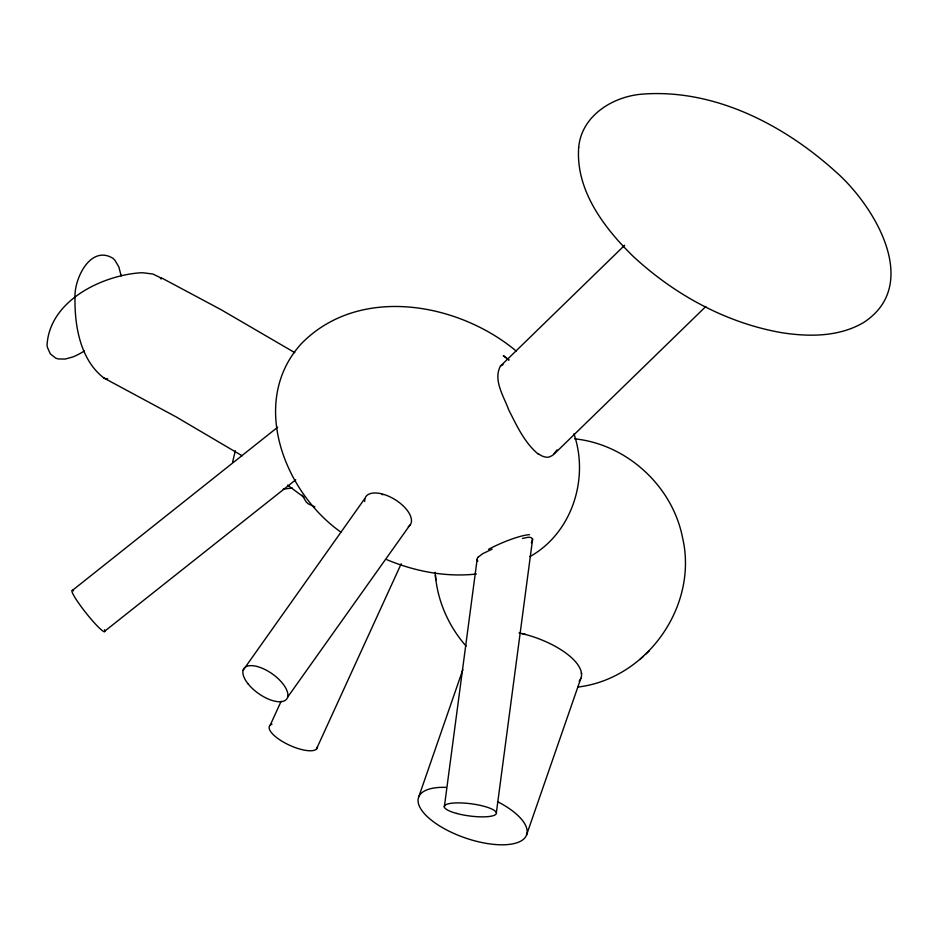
<?xml version="1.0" encoding="UTF-8"?>
<svg xmlns="http://www.w3.org/2000/svg" width="938" height="938" viewBox="0 0 938 938"><rect width="100%" height="100%" fill="white"/><g stroke="black" fill="none" stroke-linecap="round" stroke-linejoin="round"><path stroke-width="1.41" d="M444.331 806.985L477.09 559.751M496.354 812.789L532.62 539.127C530.873 535.469 525.409 538.142 522.466 538.471M232.671 461.789L235.309 450.756M418.7 797.019L462.856 669.626M526.511 835.125L580.868 678.315M270.191 725.191L281.107 701.331M316.399 749.145L401.206 563.75M557.078 449.853L552.728 455.317L549.011 457.076A46.501 21.175 76.4 0 1 538.283 453.675M531.354 542.844L532.62 539.127M243.118 670.236L364.671 498.735M287.626 697.145L410.187 524.717M624.661 245.264L500.435 366.09C492.907 380.148 503.847 396.387 508.666 409.742C516.686 425.524 524.354 442.607 538.283 454.133M577.785 687.073C646.915 678.889 698.411 605.866 682.594 537.896C672.593 486.201 626.983 444.26 574.619 438.82M478.017 557.266L482.707 553.69L492.122 549.176M554.358 453.851L705.833 306.48M645.426 654.384L649.155 650.984M639.81 659.555L643.409 656.272M500.435 366.09L503.108 364.495M72.472 590.342L277.66 427.236M104.177 631.614L295.74 479.799M84.361 350.976L82.825 351.902A73.305 50.195 4.2 0 1 73.105 356.874L65.226 359.055L58.484 358.961A10.74 7.352 4.2 0 1 55.705 358.093L50.324 353.884L47.451 347.47A43.828 30.004 4.2 0 1 47.052 345.149C49.444 301.227 100.882 275.784 139.973 272.817A43.828 30.004 4.2 0 1 143.362 272.817L152.894 274.037L159.566 277.249A10.74 7.352 4.2 0 1 161.125 279.055M529.935 556.609C572.016 533.077 589.357 478.615 573.939 433.825M292.363 488.053L283.276 489.073M476.422 574.021C445.96 577.386 415.053 571.394 386.89 559.716M107.624 378.764L106.311 378.753A10.482 6.085 52.1 0 1 104.071 378.12C80.316 360.051 74.489 325.803 75.005 297.581C74.032 279.078 90.329 244.712 112.795 258.208A10.482 6.085 52.1 0 1 114.917 260.272L118.821 266.873L120.955 275.057M314.863 506.907L308.18 503.776A10.482 6.085 52.1 0 1 306.046 501.713L302.153 495.112M521.774 633.537L525.432 634.463M382.118 494.525L382.892 494.736M161.019 277.636L221.04 309.669L294.767 352.641M103.614 377.862L176.203 416.941L242.098 455.751M287.591 485.122L303.912 497.246M516.158 351.023C457.979 302.329 358.75 284.777 301.309 343.73C248.922 401.147 283.827 491.852 340.857 532.104M508.806 359.852L503.249 355.596L508.912 359.981M466.127 646.094C448.739 626.467 437.554 601.199 435.373 575.017M581.396 672.745L581.525 673.965M435.15 572.203L435.783 579.895M497.48 801.627A57.183 23.075 19.1 0 1 515.337 843.262A57.183 23.075 19.1 0 1 430.999 819.871A57.183 23.075 19.1 0 1 446.148 787.392M519.066 632.927A57.183 23.391 18.9 0 1 579.156 681.129M121.037 275.092A102.664 59.598 52.1 0 1 121.131 275.878M104.517 629.738A26.264 3.049 51.6 0 1 86.108 613.089A26.264 3.049 51.6 0 1 73.574 590.846M317.466 746.671A26.264 8.899 24.6 0 1 287.462 744.244A26.264 8.899 24.6 0 1 272.008 724.171M488.522 549.328A32.76 5.898 -23.3 0 1 529.548 534.66M477.888 561.053A25.174 6.836 -12.4 0 1 478.005 557.266M364.683 501.525A26.299 13.132 31.7 0 1 393.643 498.77A26.299 13.132 31.7 0 1 408.288 526.734M578.687 147.43C575.498 190.578 604.459 228.403 633.725 256.895L636.269 259.181C676.955 295.998 727.501 323.247 781.835 332.709C809.142 336.953 839.17 336.965 863.652 322.484C922.417 284.226 873.794 204.93 835.547 171.584L833.003 169.297C781.811 123.933 714.264 89.333 644.265 93.988C614.202 95.582 581.583 114.987 578.687 147.43M248.019 683.79A26.264 11.995 35.3 0 0 286.489 699.291A26.264 11.995 35.3 0 0 261.62 667.997A26.264 11.995 35.3 0 0 248.019 683.79M456.572 813.422A26.264 6.144 7.5 0 0 496.378 813.352A26.264 6.144 7.5 0 0 458.072 802.881A26.264 6.144 7.5 0 0 456.572 813.422"/></g></svg>
